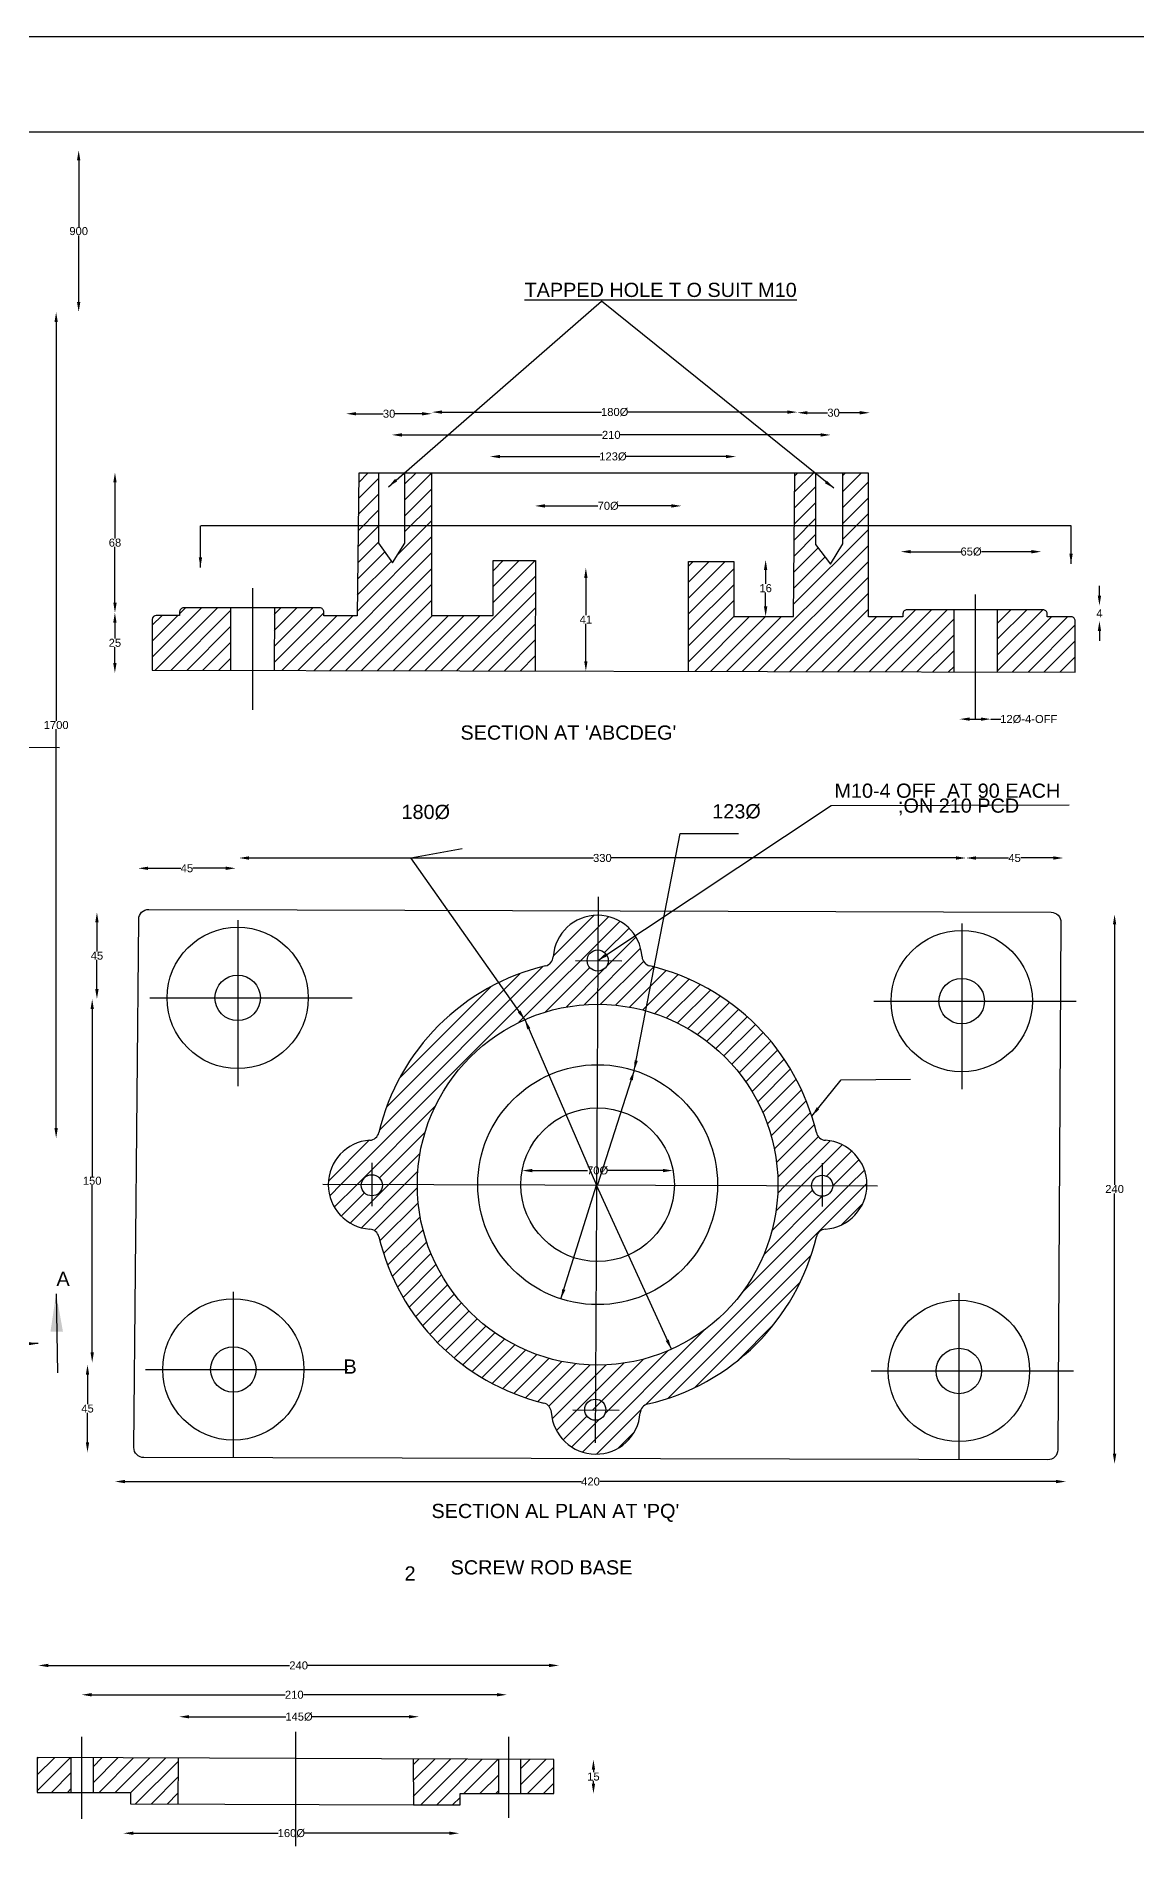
# Model space of a CAD drawing. Header units: metres. Extents: x 136 to 3094, y 92 to 1562.
# Drawn here: x 1122 to 1672, y 649 to 1562 of the extents above; entities that cross this region are included whole.
import ezdxf

# ---------------------------------------------------------------- set-up
doc = ezdxf.new("R2010")
doc.units = ezdxf.units.M
doc.header["$MEASUREMENT"] = 0
for name, color, linetype in [('DIMENSION', 7, 'Continuous'), ('DRAWING', 7, 'Continuous'), ('TEXT', 255, 'Continuous')]:
    doc.layers.add(name, color=color, linetype=linetype)
doc.styles.get("Standard").update_dxf_attribs({"font": 'ARIAL_1.TTF'})
doc.dimstyles.get("Standard").update_dxf_attribs({"dimtxt": 4, "dimasz": 5, "dimexe": 0.18, "dimexo": 0.0625, "dimgap": 0.09, "dimtad": 0, "dimtih": 1, "dimtoh": 1, "dimdec": 0, "dimzin": 0, "dimdsep": 46, "dimtxsty": 'Standard', "dimcen": 0, "dimse1": 1, "dimse2": 1, "dimadec": 0, "dimazin": 0, "dimtfac": 1, "dimtdec": 0, "dimtofl": 0, "dimtmove": 0, "dimatfit": 3, "dimfxl": 0, "dimtolj": 1, "dimtzin": 0, "dimarcsym": 0})
picture_1 = doc.add_image_def('image1.jpg', size_in_pixel=(7164, 3562))

# ---------------------------------------------------------------- blocks, each defined once
blk = doc.blocks.new('*D41')
at = {"layer": 'Defpoints', "color": 0}
for p in [(1123.89, 1505.23), (1123.89, 1424.36), (1143.49, 1424.36)]:
    blk.add_point(p, dxfattribs=at)
at = {"layer": 'DIMENSION', "color": 0, "lineweight": -2}
for p, q in [((1143.49, 1500.23), (1143.49, 1466.93)), ((1143.49, 1429.36), (1143.49, 1462.66))]:
    blk.add_line(p, q, dxfattribs=at)
at = {"layer": 'DIMENSION', "color": 0}
for points in [[(1142.66, 1500.23), (1144.32, 1500.23), (1143.49, 1505.23)], [(1142.66, 1429.36), (1144.32, 1429.36), (1143.49, 1424.36)]]:
    blk.add_solid(points, dxfattribs=at)
at = {"layer": 'DIMENSION', "color": 0, "insert": (1143.49, 1464.8), "char_height": 4, "attachment_point": 5}
blk.add_mtext('\\A1;900', dxfattribs=at)
blk = doc.blocks.new('*D42')
at = {"layer": 'Defpoints', "color": 0}
for p in [(1143.49, 1424.36), (1132.22, 1011.48), (1143.49, 1011.48)]:
    blk.add_point(p, dxfattribs=at)
at = {"layer": 'DIMENSION', "color": 0, "lineweight": -2}
for p, q in [((1132.22, 1419.36), (1132.22, 1220.05)), ((1132.22, 1016.48), (1132.22, 1215.79))]:
    blk.add_line(p, q, dxfattribs=at)
at = {"layer": 'DIMENSION', "color": 0}
for points in [[(1131.39, 1419.36), (1133.05, 1419.36), (1132.22, 1424.36)], [(1131.39, 1016.48), (1133.05, 1016.48), (1132.22, 1011.48)]]:
    blk.add_solid(points, dxfattribs=at)
at = {"layer": 'DIMENSION', "color": 0, "insert": (1132.22, 1217.92), "char_height": 4, "attachment_point": 5}
blk.add_mtext('\\A1;1700', dxfattribs=at)
blk = doc.blocks.new('*D45')
at = {"layer": 'Defpoints', "color": 0}
for p in [(1161.49, 1274.04), (1161.6, 1274.04), (1161.49, 1244)]:
    blk.add_point(p, dxfattribs=at)
at = {"layer": 'DIMENSION', "color": 0, "lineweight": -2}
for p, q in [((1161.6, 1269.04), (1161.6, 1261.15)), ((1161.6, 1249), (1161.6, 1256.89))]:
    blk.add_line(p, q, dxfattribs=at)
at = {"layer": 'DIMENSION', "color": 0}
for points in [[(1160.77, 1269.04), (1162.44, 1269.04), (1161.6, 1274.04)], [(1160.77, 1249), (1162.44, 1249), (1161.6, 1244)]]:
    blk.add_solid(points, dxfattribs=at)
at = {"layer": 'DIMENSION', "color": 0, "insert": (1161.6, 1259.02), "char_height": 4, "attachment_point": 5}
blk.add_mtext('\\A1;25', dxfattribs=at)
blk = doc.blocks.new('*D46')
at = {"layer": 'Defpoints', "color": 0}
for p in [(1161.49, 1344.17), (1161.65, 1344.17), (1161.49, 1274.04)]:
    blk.add_point(p, dxfattribs=at)
at = {"layer": 'DIMENSION', "color": 0, "lineweight": -2}
for p, q in [((1161.65, 1339.17), (1161.65, 1311.24)), ((1161.65, 1279.04), (1161.65, 1306.97))]:
    blk.add_line(p, q, dxfattribs=at)
at = {"layer": 'DIMENSION', "color": 0}
for points in [[(1160.82, 1339.17), (1162.48, 1339.17), (1161.65, 1344.17)], [(1160.82, 1279.04), (1162.48, 1279.04), (1161.65, 1274.04)]]:
    blk.add_solid(points, dxfattribs=at)
at = {"layer": 'DIMENSION', "color": 0, "insert": (1161.65, 1309.1), "char_height": 4, "attachment_point": 5}
blk.add_mtext('\\A1;68', dxfattribs=at)
blk = doc.blocks.new('*D47')
at = {"layer": 'Defpoints', "color": 0}
for p in [(1277.26, 1374.06), (1320.18, 1374.06), (1320.18, 1373.52)]:
    blk.add_point(p, dxfattribs=at)
at = {"layer": 'DIMENSION', "color": 0, "lineweight": -2}
for p, q in [((1282.26, 1373.52), (1295.77, 1373.52)), ((1315.18, 1373.52), (1301.66, 1373.52))]:
    blk.add_line(p, q, dxfattribs=at)
at = {"layer": 'DIMENSION', "color": 0}
for points in [[(1282.26, 1374.35), (1282.26, 1372.68), (1277.26, 1373.52)], [(1315.18, 1374.35), (1315.18, 1372.68), (1320.18, 1373.52)]]:
    blk.add_solid(points, dxfattribs=at)
at = {"layer": 'DIMENSION', "color": 0, "insert": (1298.72, 1373.52), "char_height": 4, "attachment_point": 5}
blk.add_mtext('\\A1;30 ', dxfattribs=at)
blk = doc.blocks.new('*D49')
at = {"layer": 'Defpoints', "color": 0}
for p in [(1320.18, 1374.06), (1502.9, 1374.35), (1502.9, 1374.06)]:
    blk.add_point(p, dxfattribs=at)
at = {"layer": 'DIMENSION', "color": 0, "lineweight": -2}
for p, q in [((1325.18, 1374.35), (1405.02, 1374.35)), ((1497.9, 1374.35), (1418.05, 1374.35))]:
    blk.add_line(p, q, dxfattribs=at)
at = {"layer": 'DIMENSION', "color": 0}
for points in [[(1325.18, 1375.18), (1325.18, 1373.52), (1320.18, 1374.35)], [(1497.9, 1375.18), (1497.9, 1373.52), (1502.9, 1374.35)]]:
    blk.add_solid(points, dxfattribs=at)
at = {"layer": 'DIMENSION', "color": 0, "insert": (1411.54, 1374.35), "char_height": 4, "attachment_point": 5}
blk.add_mtext('\\A1;180Ø', dxfattribs=at)
blk = doc.blocks.new('*D50')
at = {"layer": 'Defpoints', "color": 0}
for p in [(1502.9, 1374.35), (1539.1, 1374.35), (1539.1, 1374.03)]:
    blk.add_point(p, dxfattribs=at)
at = {"layer": 'DIMENSION', "color": 0, "lineweight": -2}
for p, q in [((1507.9, 1374.03), (1518.05, 1374.03)), ((1534.1, 1374.03), (1523.94, 1374.03))]:
    blk.add_line(p, q, dxfattribs=at)
at = {"layer": 'DIMENSION', "color": 0}
for points in [[(1507.9, 1374.86), (1507.9, 1373.19), (1502.9, 1374.03)], [(1534.1, 1374.86), (1534.1, 1373.19), (1539.1, 1374.03)]]:
    blk.add_solid(points, dxfattribs=at)
at = {"layer": 'DIMENSION', "color": 0, "insert": (1521, 1374.03), "char_height": 4, "attachment_point": 5}
blk.add_mtext('\\A1;30', dxfattribs=at)
blk = doc.blocks.new('*D51')
at = {"layer": 'Defpoints', "color": 0}
for p in [(1300.1, 1362.51), (1519.54, 1362.94), (1519.54, 1362.51)]:
    blk.add_point(p, dxfattribs=at)
at = {"layer": 'DIMENSION', "color": 0, "lineweight": -2}
for p, q in [((1305.1, 1362.94), (1405.28, 1362.94)), ((1514.54, 1362.94), (1414.35, 1362.94))]:
    blk.add_line(p, q, dxfattribs=at)
at = {"layer": 'DIMENSION', "color": 0}
for points in [[(1305.1, 1363.77), (1305.1, 1362.1), (1300.1, 1362.94)], [(1514.54, 1363.77), (1514.54, 1362.1), (1519.54, 1362.94)]]:
    blk.add_solid(points, dxfattribs=at)
at = {"layer": 'DIMENSION', "color": 0, "insert": (1409.82, 1362.94), "char_height": 4, "attachment_point": 5}
blk.add_mtext('\\A1;210', dxfattribs=at)
blk = doc.blocks.new('*D52')
at = {"layer": 'Defpoints', "color": 0}
for p in [(1349.21, 1352.13), (1349.21, 1347.81), (1472.14, 1347.81)]:
    blk.add_point(p, dxfattribs=at)
at = {"layer": 'DIMENSION', "color": 0, "lineweight": -2}
for p, q in [((1354.21, 1352.13), (1404.16, 1352.13)), ((1467.14, 1352.13), (1417.19, 1352.13))]:
    blk.add_line(p, q, dxfattribs=at)
at = {"layer": 'DIMENSION', "color": 0}
for points in [[(1354.21, 1352.96), (1354.21, 1351.29), (1349.21, 1352.13)], [(1467.14, 1352.96), (1467.14, 1351.29), (1472.14, 1352.13)]]:
    blk.add_solid(points, dxfattribs=at)
at = {"layer": 'DIMENSION', "color": 0, "insert": (1410.67, 1352.13), "char_height": 4, "attachment_point": 5}
blk.add_mtext('\\A1;123Ø', dxfattribs=at)
blk = doc.blocks.new('*D53')
at = {"layer": 'Defpoints', "color": 0}
for p in [(1371.65, 1327.04), (1444.93, 1327.45), (1444.93, 1327.04)]:
    blk.add_point(p, dxfattribs=at)
at = {"layer": 'DIMENSION', "color": 0, "lineweight": -2}
for p, q in [((1376.65, 1327.45), (1403.15, 1327.45)), ((1439.93, 1327.45), (1413.42, 1327.45))]:
    blk.add_line(p, q, dxfattribs=at)
at = {"layer": 'DIMENSION', "color": 0}
for points in [[(1376.65, 1328.29), (1376.65, 1326.62), (1371.65, 1327.45)], [(1439.93, 1328.29), (1439.93, 1326.62), (1444.93, 1327.45)]]:
    blk.add_solid(points, dxfattribs=at)
at = {"layer": 'DIMENSION', "color": 0, "insert": (1408.29, 1327.45), "char_height": 4, "attachment_point": 5}
blk.add_mtext('\\A1;70Ø', dxfattribs=at)
blk = doc.blocks.new('*D54')
at = {"layer": 'Defpoints', "color": 0}
for p in [(1393.08, 1296.51), (1397.13, 1296.51), (1393.08, 1244.84)]:
    blk.add_point(p, dxfattribs=at)
at = {"layer": 'DIMENSION', "color": 0, "lineweight": -2}
for p, q in [((1397.13, 1291.51), (1397.13, 1272.77)), ((1397.13, 1249.84), (1397.13, 1268.58))]:
    blk.add_line(p, q, dxfattribs=at)
at = {"layer": 'DIMENSION', "color": 0}
for points in [[(1396.3, 1291.51), (1397.96, 1291.51), (1397.13, 1296.51)], [(1396.3, 1249.84), (1397.96, 1249.84), (1397.13, 1244.84)]]:
    blk.add_solid(points, dxfattribs=at)
at = {"layer": 'DIMENSION', "color": 0, "insert": (1397.13, 1270.68), "char_height": 4, "attachment_point": 5}
blk.add_mtext('\\A1;41', dxfattribs=at)
blk = doc.blocks.new('*D55')
at = {"layer": 'Defpoints', "color": 0}
for p in [(1554.55, 1301.66), (1624.96, 1304.59), (1624.96, 1301.66)]:
    blk.add_point(p, dxfattribs=at)
at = {"layer": 'DIMENSION', "color": 0, "lineweight": -2}
for p, q in [((1559.55, 1304.59), (1584.6, 1304.59)), ((1619.96, 1304.59), (1594.92, 1304.59))]:
    blk.add_line(p, q, dxfattribs=at)
at = {"layer": 'DIMENSION', "color": 0}
for points in [[(1559.55, 1305.42), (1559.55, 1303.75), (1554.55, 1304.59)], [(1619.96, 1305.42), (1619.96, 1303.75), (1624.96, 1304.59)]]:
    blk.add_solid(points, dxfattribs=at)
at = {"layer": 'DIMENSION', "color": 0, "insert": (1589.76, 1304.59), "char_height": 4, "attachment_point": 5}
blk.add_mtext('\\A1;65Ø', dxfattribs=at)
blk = doc.blocks.new('*D56')
at = {"layer": 'Defpoints', "color": 0}
for p in [(1641.85, 1277.56), (1641.85, 1269.98), (1653.97, 1277.56)]:
    blk.add_point(p, dxfattribs=at)
at = {"layer": 'DIMENSION', "color": 0, "lineweight": -2}
for p, q in [((1653.97, 1282.56), (1653.97, 1287.56)), ((1653.97, 1264.98), (1653.97, 1259.98))]:
    blk.add_line(p, q, dxfattribs=at)
at = {"layer": 'DIMENSION', "color": 0}
for points in [[(1653.14, 1282.56), (1654.8, 1282.56), (1653.97, 1277.56)], [(1653.14, 1264.98), (1654.8, 1264.98), (1653.97, 1269.98)]]:
    blk.add_solid(points, dxfattribs=at)
at = {"layer": 'DIMENSION', "color": 0, "insert": (1653.97, 1273.77), "char_height": 4, "attachment_point": 5}
blk.add_mtext('\\A1;4', dxfattribs=at)
blk = doc.blocks.new('*D57')
at = {"layer": 'Defpoints', "color": 0}
for p in [(1584.03, 1224.22), (1599.68, 1224.22), (1599.68, 1220.89)]:
    blk.add_point(p, dxfattribs=at)
at = {"layer": 'DIMENSION', "color": 0, "lineweight": -2}
for p, q in [((1589.03, 1220.89), (1594.68, 1220.89)), ((1599.68, 1220.89), (1604.68, 1220.89))]:
    blk.add_line(p, q, dxfattribs=at)
at = {"layer": 'DIMENSION', "color": 0}
for points in [[(1589.03, 1221.72), (1589.03, 1220.06), (1584.03, 1220.89)], [(1594.68, 1221.72), (1594.68, 1220.06), (1599.68, 1220.89)]]:
    blk.add_solid(points, dxfattribs=at)
at = {"layer": 'DIMENSION', "color": 0, "insert": (1618.62, 1220.89), "char_height": 4, "attachment_point": 5}
blk.add_mtext('\\A1;12Ø-4-OFF', dxfattribs=at)
blk = doc.blocks.new('*D58')
at = {"layer": 'Defpoints', "color": 0}
for p in [(1481.49, 1300.46), (1487.03, 1300.46), (1481.49, 1272.19)]:
    blk.add_point(p, dxfattribs=at)
at = {"layer": 'DIMENSION', "color": 0, "lineweight": -2}
for p, q in [((1487.03, 1295.46), (1487.03, 1288.45)), ((1487.03, 1277.19), (1487.03, 1284.19))]:
    blk.add_line(p, q, dxfattribs=at)
at = {"layer": 'DIMENSION', "color": 0}
for points in [[(1486.19, 1295.46), (1487.86, 1295.46), (1487.03, 1300.46)], [(1486.19, 1277.19), (1487.86, 1277.19), (1487.03, 1272.19)]]:
    blk.add_solid(points, dxfattribs=at)
at = {"layer": 'DIMENSION', "color": 0, "insert": (1487.03, 1286.32), "char_height": 4, "attachment_point": 5}
blk.add_mtext('\\A1;16', dxfattribs=at)
blk = doc.blocks.new('*D59')
at = {"layer": 'Defpoints', "color": 0}
for p in [(1221.99, 1146.33), (1173.22, 1140.8), (1221.99, 1140.8)]:
    blk.add_point(p, dxfattribs=at)
at = {"layer": 'DIMENSION', "color": 0, "lineweight": -2}
for p, q in [((1178.22, 1146.33), (1194.56, 1146.33)), ((1216.99, 1146.33), (1200.66, 1146.33))]:
    blk.add_line(p, q, dxfattribs=at)
at = {"layer": 'DIMENSION', "color": 0}
for points in [[(1178.22, 1147.17), (1178.22, 1145.5), (1173.22, 1146.33)], [(1216.99, 1147.17), (1216.99, 1145.5), (1221.99, 1146.33)]]:
    blk.add_solid(points, dxfattribs=at)
at = {"layer": 'DIMENSION', "color": 0, "insert": (1197.61, 1146.33), "char_height": 4, "attachment_point": 5}
blk.add_mtext('\\A1;45', dxfattribs=at)
blk = doc.blocks.new('*D60')
at = {"layer": 'Defpoints', "color": 0}
for p in [(1587.16, 1151.48), (1223.61, 1146.6), (1587.16, 1146.6)]:
    blk.add_point(p, dxfattribs=at)
at = {"layer": 'DIMENSION', "color": 0, "lineweight": -2}
for p, q in [((1228.61, 1151.48), (1400.88, 1151.48)), ((1582.16, 1151.48), (1409.88, 1151.48))]:
    blk.add_line(p, q, dxfattribs=at)
at = {"layer": 'DIMENSION', "color": 0}
for points in [[(1228.61, 1152.31), (1228.61, 1150.64), (1223.61, 1151.48)], [(1582.16, 1152.31), (1582.16, 1150.64), (1587.16, 1151.48)]]:
    blk.add_solid(points, dxfattribs=at)
at = {"layer": 'DIMENSION', "color": 0, "insert": (1405.38, 1151.48), "char_height": 4, "attachment_point": 5}
blk.add_mtext('\\A1;330', dxfattribs=at)
blk = doc.blocks.new('*D61')
at = {"layer": 'Defpoints', "color": 0}
for p in [(1587.16, 1151.48), (1635.89, 1151.48), (1635.89, 1151.48)]:
    blk.add_point(p, dxfattribs=at)
at = {"layer": 'DIMENSION', "color": 0, "lineweight": -2}
for p, q in [((1592.16, 1151.48), (1608.47, 1151.48)), ((1630.89, 1151.48), (1614.57, 1151.48))]:
    blk.add_line(p, q, dxfattribs=at)
at = {"layer": 'DIMENSION', "color": 0}
for points in [[(1592.16, 1152.31), (1592.16, 1150.64), (1587.16, 1151.48)], [(1630.89, 1152.31), (1630.89, 1150.64), (1635.89, 1151.48)]]:
    blk.add_solid(points, dxfattribs=at)
at = {"layer": 'DIMENSION', "color": 0, "insert": (1611.52, 1151.48), "char_height": 4, "attachment_point": 5}
blk.add_mtext('\\A1;45', dxfattribs=at)
blk = doc.blocks.new('*D62')
at = {"layer": 'Defpoints', "color": 0}
for p in [(1174.99, 1124.33), (1152.62, 1080.97), (1173.14, 1080.97)]:
    blk.add_point(p, dxfattribs=at)
at = {"layer": 'DIMENSION', "color": 0, "lineweight": -2}
for p, q in [((1152.62, 1119.33), (1152.62, 1104.78)), ((1152.62, 1085.97), (1152.62, 1100.53))]:
    blk.add_line(p, q, dxfattribs=at)
at = {"layer": 'DIMENSION', "color": 0}
for points in [[(1151.78, 1119.33), (1153.45, 1119.33), (1152.62, 1124.33)], [(1151.78, 1085.97), (1153.45, 1085.97), (1152.62, 1080.97)]]:
    blk.add_solid(points, dxfattribs=at)
at = {"layer": 'DIMENSION', "color": 0, "insert": (1152.62, 1102.65), "char_height": 4, "attachment_point": 5}
blk.add_mtext('\\A1;45', dxfattribs=at)
blk = doc.blocks.new('*D63')
at = {"layer": 'Defpoints', "color": 0}
for p in [(1152.62, 1080.97), (1150.25, 899.32), (1152.62, 899.32)]:
    blk.add_point(p, dxfattribs=at)
at = {"layer": 'DIMENSION', "color": 0, "lineweight": -2}
for p, q in [((1150.25, 1075.97), (1150.25, 992.28)), ((1150.25, 904.32), (1150.25, 988.02))]:
    blk.add_line(p, q, dxfattribs=at)
at = {"layer": 'DIMENSION', "color": 0}
for points in [[(1149.42, 1075.97), (1151.09, 1075.97), (1150.25, 1080.97)], [(1149.42, 904.32), (1151.09, 904.32), (1150.25, 899.32)]]:
    blk.add_solid(points, dxfattribs=at)
at = {"layer": 'DIMENSION', "color": 0, "insert": (1150.25, 990.15), "char_height": 4, "attachment_point": 5}
blk.add_mtext('\\A1;150', dxfattribs=at)
blk = doc.blocks.new('*D64')
at = {"layer": 'Defpoints', "color": 0}
for p in [(1150.06, 898.18), (1147.91, 854.39), (1150.06, 854.39)]:
    blk.add_point(p, dxfattribs=at)
at = {"layer": 'DIMENSION', "color": 0, "lineweight": -2}
for p, q in [((1147.91, 893.18), (1147.91, 878.41)), ((1147.91, 859.39), (1147.91, 874.16))]:
    blk.add_line(p, q, dxfattribs=at)
at = {"layer": 'DIMENSION', "color": 0}
for points in [[(1147.07, 893.18), (1148.74, 893.18), (1147.91, 898.18)], [(1147.07, 859.39), (1148.74, 859.39), (1147.91, 854.39)]]:
    blk.add_solid(points, dxfattribs=at)
at = {"layer": 'DIMENSION', "color": 0, "insert": (1147.91, 876.29), "char_height": 4, "attachment_point": 5}
blk.add_mtext('\\A1;45', dxfattribs=at)
blk = doc.blocks.new('*D65')
at = {"layer": 'Defpoints', "color": 0}
for p in [(1655.13, 1123.3), (1655.13, 848.68), (1661.54, 848.68)]:
    blk.add_point(p, dxfattribs=at)
at = {"layer": 'DIMENSION', "color": 0, "lineweight": -2}
for p, q in [((1661.54, 1118.3), (1661.54, 988.12)), ((1661.54, 853.68), (1661.54, 983.86))]:
    blk.add_line(p, q, dxfattribs=at)
at = {"layer": 'DIMENSION', "color": 0}
for points in [[(1660.71, 1118.3), (1662.37, 1118.3), (1661.54, 1123.3)], [(1660.71, 853.68), (1662.37, 853.68), (1661.54, 848.68)]]:
    blk.add_solid(points, dxfattribs=at)
at = {"layer": 'DIMENSION', "color": 0, "insert": (1661.54, 985.99), "char_height": 4, "attachment_point": 5}
blk.add_mtext('\\A1;240', dxfattribs=at)
blk = doc.blocks.new('*D66')
at = {"layer": 'Defpoints', "color": 0}
for p in [(1161.62, 842.29), (1637.3, 842.29), (1637.3, 839.81)]:
    blk.add_point(p, dxfattribs=at)
at = {"layer": 'DIMENSION', "color": 0, "lineweight": -2}
for p, q in [((1166.62, 839.81), (1394.87, 839.81)), ((1632.3, 839.81), (1404.04, 839.81))]:
    blk.add_line(p, q, dxfattribs=at)
at = {"layer": 'DIMENSION', "color": 0}
for points in [[(1166.62, 840.64), (1166.62, 838.98), (1161.62, 839.81)], [(1632.3, 840.64), (1632.3, 838.98), (1637.3, 839.81)]]:
    blk.add_solid(points, dxfattribs=at)
at = {"layer": 'DIMENSION', "color": 0, "insert": (1399.46, 839.81), "char_height": 4, "attachment_point": 5}
blk.add_mtext('\\A1;420', dxfattribs=at)
blk = doc.blocks.new('*D67')
at = {"layer": 'Defpoints', "color": 0}
for p in [(1440.73, 995.25), (1440.73, 995.25), (1365.28, 981.14)]:
    blk.add_point(p, dxfattribs=at)
at = {"layer": 'DIMENSION', "color": 0, "lineweight": -2}
for p, q in [((1370.28, 995.25), (1397.88, 995.25)), ((1435.73, 995.25), (1408.14, 995.25))]:
    blk.add_line(p, q, dxfattribs=at)
at = {"layer": 'DIMENSION', "color": 0}
for points in [[(1370.28, 996.08), (1370.28, 994.42), (1365.28, 995.25)], [(1435.73, 996.08), (1435.73, 994.42), (1440.73, 995.25)]]:
    blk.add_solid(points, dxfattribs=at)
at = {"layer": 'DIMENSION', "color": 0, "insert": (1403.01, 995.25), "char_height": 4, "attachment_point": 5}
blk.add_mtext('\\A1;70Ø', dxfattribs=at)
blk = doc.blocks.new('*D93')
at = {"layer": 'Defpoints', "color": 0}
for p in [(1123.34, 743.5), (1383.67, 747.89), (1383.67, 743.5)]:
    blk.add_point(p, dxfattribs=at)
at = {"layer": 'DIMENSION', "color": 0, "lineweight": -2}
for p, q in [((1128.34, 747.89), (1248.97, 747.89)), ((1378.67, 747.89), (1258.04, 747.89))]:
    blk.add_line(p, q, dxfattribs=at)
at = {"layer": 'DIMENSION', "color": 0}
for points in [[(1128.34, 748.73), (1128.34, 747.06), (1123.34, 747.89)], [(1378.67, 748.73), (1378.67, 747.06), (1383.67, 747.89)]]:
    blk.add_solid(points, dxfattribs=at)
at = {"layer": 'DIMENSION', "color": 0, "insert": (1253.5, 747.89), "char_height": 4, "attachment_point": 5}
blk.add_mtext('\\A1;240', dxfattribs=at)
blk = doc.blocks.new('*D94')
at = {"layer": 'Defpoints', "color": 0}
for p in [(1144.97, 733.24), (1144.97, 731.41), (1357.63, 731.41)]:
    blk.add_point(p, dxfattribs=at)
at = {"layer": 'DIMENSION', "color": 0, "lineweight": -2}
for p, q in [((1149.97, 733.24), (1246.77, 733.24)), ((1352.63, 733.24), (1255.84, 733.24))]:
    blk.add_line(p, q, dxfattribs=at)
at = {"layer": 'DIMENSION', "color": 0}
for points in [[(1149.97, 734.08), (1149.97, 732.41), (1144.97, 733.24)], [(1352.63, 734.08), (1352.63, 732.41), (1357.63, 733.24)]]:
    blk.add_solid(points, dxfattribs=at)
at = {"layer": 'DIMENSION', "color": 0, "insert": (1251.3, 733.24), "char_height": 4, "attachment_point": 5}
blk.add_mtext('\\A1;210', dxfattribs=at)
blk = doc.blocks.new('*D95')
at = {"layer": 'Defpoints', "color": 0}
for p in [(1313.64, 722.26), (1193.74, 718.6), (1313.64, 718.6)]:
    blk.add_point(p, dxfattribs=at)
at = {"layer": 'DIMENSION', "color": 0, "lineweight": -2}
for p, q in [((1198.74, 722.26), (1247.17, 722.26)), ((1308.64, 722.26), (1260.2, 722.26))]:
    blk.add_line(p, q, dxfattribs=at)
at = {"layer": 'DIMENSION', "color": 0}
for points in [[(1198.74, 723.09), (1198.74, 721.42), (1193.74, 722.26)], [(1308.64, 723.09), (1308.64, 721.42), (1313.64, 722.26)]]:
    blk.add_solid(points, dxfattribs=at)
at = {"layer": 'DIMENSION', "color": 0, "insert": (1253.69, 722.26), "char_height": 4, "attachment_point": 5}
blk.add_mtext('\\A1;145Ø', dxfattribs=at)
blk = doc.blocks.new('*D96')
at = {"layer": 'Defpoints', "color": 0}
for p in [(1165.87, 664.03), (1165.87, 661.46), (1333.8, 661.46)]:
    blk.add_point(p, dxfattribs=at)
at = {"layer": 'DIMENSION', "color": 0, "lineweight": -2}
for p, q in [((1170.87, 664.03), (1243.32, 664.03)), ((1328.8, 664.03), (1256.35, 664.03))]:
    blk.add_line(p, q, dxfattribs=at)
at = {"layer": 'DIMENSION', "color": 0}
for points in [[(1170.87, 664.86), (1170.87, 663.19), (1165.87, 664.03)], [(1328.8, 664.86), (1328.8, 663.19), (1333.8, 664.03)]]:
    blk.add_solid(points, dxfattribs=at)
at = {"layer": 'DIMENSION', "color": 0, "insert": (1249.84, 664.03), "char_height": 4, "attachment_point": 5}
blk.add_mtext('\\A1;160Ø', dxfattribs=at)
blk = doc.blocks.new('*D98')
at = {"layer": 'Defpoints', "color": 0}
for p in [(1381.17, 700.87), (1381.17, 683.82), (1400.92, 683.82)]:
    blk.add_point(p, dxfattribs=at)
at = {"layer": 'DIMENSION', "color": 0, "lineweight": -2}
for p, q in [((1400.92, 695.87), (1400.92, 694.48)), ((1400.92, 688.82), (1400.92, 690.21))]:
    blk.add_line(p, q, dxfattribs=at)
at = {"layer": 'DIMENSION', "color": 0}
for points in [[(1400.09, 695.87), (1401.75, 695.87), (1400.92, 700.87)], [(1400.09, 688.82), (1401.75, 688.82), (1400.92, 683.82)]]:
    blk.add_solid(points, dxfattribs=at)
at = {"layer": 'DIMENSION', "color": 0, "insert": (1400.92, 692.34), "char_height": 4, "attachment_point": 5}
blk.add_mtext('\\A1;15', dxfattribs=at)

msp = doc.modelspace()

# ---------------------------------------------------------------- hatches: boundary and pattern name
at = {"layer": 'DRAWING'}
h = msp.add_hatch(dxfattribs=at)
h.set_pattern_fill('ANSI31', color=256, scale=45, style=0)
h.paths.add_polyline_path([(1219.45, 1276.48), (1195.97, 1276.48, 0.414214), (1193.97, 1274.48), (1193.97, 1272.7), (1182.32, 1272.7, 0.413877), (1180.32, 1270.7), (1180.29, 1245.28), (1219.38, 1245.2)])
h.paths.add_polyline_path([(1371.9, 1300.11), (1350.77, 1300.11), (1350.77, 1272.71), (1319.92, 1272.71), (1319.92, 1343.86), (1306.65, 1343.86), (1306.65, 1308.83), (1300.48, 1299.01), (1293.49, 1308.83), (1293.49, 1343.86), (1283.61, 1343.86), (1282.68, 1272.6), (1266.09, 1272.6), (1266.09, 1274.48, 0.414214), (1264.09, 1276.48), (1241.34, 1276.48), (1241.28, 1245.15), (1371.78, 1244.88)])
h.paths.add_polyline_path([(1581.16, 1275.58), (1557.71, 1275.58, 0.414214), (1555.71, 1273.58), (1555.71, 1272.01), (1538.39, 1272.01), (1538.39, 1343.86), (1525.58, 1343.86), (1525.58, 1308.49), (1519.42, 1298.29), (1512.03, 1308.1), (1512.03, 1343.86), (1501.6, 1343.86), (1500.97, 1272.19), (1471.05, 1272.19), (1471.05, 1299.71), (1448.45, 1299.71), (1448.45, 1244.72), (1581.09, 1244.45)])
h.paths.add_polyline_path([(1641.85, 1269.98, 0.414214), (1639.85, 1271.98), (1627.79, 1271.98), (1627.79, 1273.58, 0.414214), (1625.79, 1275.58), (1602.89, 1275.58), (1602.83, 1244.4), (1641.85, 1244.32)])
h = msp.add_hatch(dxfattribs=at)
h.set_pattern_fill('ANSI31', color=256, scale=45, style=0)
h.paths.add_polyline_path([(1429.05, 1097.58, -0.328819), (1425.22, 1102.11, 0.935741), (1380.8, 1102.11, -0.328819), (1376.97, 1097.58, 0.283066), (1293.63, 1014.24, -0.328819), (1289.09, 1010.4, 0.39247), (1268.32, 988.39), (1284.83, 988.34, -0.923374), (1295.37, 988.31), (1312.85, 988.25, -0.999688), (1493.17, 988.2, -0.001321), (1493.17, 987.72), (1510.03, 987.67, -1), (1520.6, 987.64), (1537.7, 987.59, 0.402822), (1516.92, 1010.4, -0.328819), (1512.39, 1014.24, 0.283066)])
h.paths.add_polyline_path([(1397.76, 1100.22, -1), (1408.32, 1100.22, -1)], flags=16)
h = msp.add_hatch(dxfattribs=at)
h.set_pattern_fill('ANSI31', color=256, scale=45, style=0)
h.paths.add_polyline_path([(1537.7, 987.59), (1520.6, 987.64, -1), (1510.03, 987.67), (1493.17, 987.72, -0.997673), (1312.85, 988.25), (1295.37, 988.31, -0.019173), (1295.38, 987.9, -1), (1284.82, 987.9, -0.020651), (1284.83, 988.34), (1268.32, 988.39, 0.397346), (1289.09, 965.99, -0.328819), (1293.63, 962.16, 0.28084), (1376.07, 879.03, -0.328819), (1379.86, 874.47, 0.935741), (1424.28, 874.1, -0.328819), (1428.14, 878.6, 0.285295), (1512.39, 962.16, -0.328819), (1516.92, 965.99, 0.387033)])
h.paths.add_polyline_path([(1407.11, 875.58), (1396.55, 875.67, 0.984066)], flags=16)
h = msp.add_hatch(dxfattribs=at)
h.set_pattern_fill('ANSI31', color=256, scale=45, style=0)
h.paths.add_polyline_path([(1139.63, 701.75), (1122.77, 701.82), (1122.77, 684.47), (1139.63, 684.47)])
h.paths.add_polyline_path([(1193.18, 701.56), (1150.67, 701.71), (1150.67, 684.47), (1169.47, 684.47), (1169.47, 678.71), (1193.09, 678.62)])
h.paths.add_polyline_path([(1353.38, 700.97), (1310.79, 701.13), (1310.85, 678.17), (1334.27, 678.17), (1334.27, 683.82), (1353.38, 683.82)])
h.paths.add_polyline_path([(1381.17, 700.87), (1364.46, 700.93), (1364.46, 683.82), (1381.17, 683.82)])

# ---------------------------------------------------------------- linework, layer by layer
msp.add_lwpolyline([(269.97, 1514.36), (2974.27, 1514.36), (2974.27, 157.65), (269.97, 157.65)], close=True, dxfattribs=at)
msp.add_lwpolyline([(1180.29, 1245.28), (1641.85, 1244.32), (1641.85, 1269.98, 0.414214), (1639.85, 1271.98), (1627.79, 1271.98), (1627.79, 1273.58, 0.414214), (1625.79, 1275.58), (1557.71, 1275.58, 0.414214), (1555.71, 1273.58), (1555.71, 1272.01), (1538.39, 1272.01), (1538.39, 1343.86), (1501.6, 1343.86), (1319.92, 1343.86), (1283.61, 1343.86), (1282.68, 1272.6), (1266.09, 1272.6), (1266.09, 1274.48, 0.414214), (1264.09, 1276.48), (1195.97, 1276.48, 0.414214), (1193.97, 1274.48), (1193.97, 1272.7), (1182.32, 1272.7, 0.413877), (1180.32, 1270.7), (1180.29, 1245.28)], format="xyb", dxfattribs=at)
for points in [[(1293.49, 1343.86), (1293.49, 1308.83), (1300.48, 1299.01), (1306.65, 1308.83), (1306.65, 1343.86)], [(1319.92, 1343.86), (1319.92, 1272.71), (1350.77, 1272.71), (1350.77, 1300.11), (1371.9, 1300.11), (1371.78, 1244.88)], [(1448.45, 1244.72), (1448.45, 1299.71), (1471.05, 1299.71), (1471.05, 1272.19), (1500.97, 1272.19), (1501.6, 1343.86)], [(1512.03, 1343.86), (1512.03, 1308.1), (1519.42, 1298.29), (1525.58, 1308.49), (1525.58, 1343.86)], [(1230.35, 1286.34), (1230.35, 1225.47)], [(1591.75, 1283.15), (1591.75, 1220.94)], [(1219.45, 1276.48), (1219.38, 1245.2)], [(1241.34, 1276.48), (1241.28, 1245.15)], [(1581.16, 1275.58), (1581.09, 1244.45)], [(1602.89, 1275.58), (1602.83, 1244.4)], [(1133.93, 1206.62), (324.85, 1207.57)], [(1403.34, 1132.1), (1401.73, 859.08)], [(1223, 1120.37), (1223, 1037.5)], [(1585.09, 1118.77), (1585.09, 1035.9)], [(1391.9, 1100.23), (1415.06, 1100.03)], [(1179.11, 1081.56), (1280.26, 1081.56)], [(1541.2, 1079.96), (1642.35, 1079.96)], [(1290.07, 999.15), (1290.07, 977.49)], [(1515.28, 998.91), (1515.28, 977.24)], [(1265.6, 988.39), (1543, 987.57)], [(1220.83, 934.64), (1220.83, 851.78)], [(1583.69, 933.9), (1583.69, 851.03)], [(1176.94, 895.84), (1278.09, 895.84)], [(1539.8, 895.09), (1640.95, 895.09)], [(1390.69, 875.72), (1413.85, 875.52)], [(1144.88, 712.28), (1144.88, 671.23)], [(1251.98, 714.63), (1251.98, 657.64)], [(1358.63, 671.65), (1358.63, 712.24)], [(1122.77, 701.82), (1122.77, 684.47), (1169.47, 684.47), (1169.47, 678.71), (1310.85, 678.17), (1334.27, 678.17), (1334.27, 683.82), (1381.17, 683.82), (1381.17, 700.87), (1122.77, 701.82)], [(1139.63, 701.75), (1139.63, 684.47)], [(1150.67, 701.71), (1150.67, 684.47)], [(1193.18, 701.56), (1193.09, 678.62)], [(1310.79, 701.13), (1310.85, 678.17)], [(1353.38, 700.97), (1353.38, 683.82)], [(1364.46, 700.93), (1364.46, 683.82)]]:
    msp.add_lwpolyline(points, dxfattribs=at)
msp.add_lwpolyline([(1252.77, 1125.54), (1629.76, 1124.37, -0.415081), (1634.74, 1119.34), (1633.14, 855.65, -0.413142), (1628.13, 850.68), (1176.1, 851.77, -0.416162), (1171.11, 856.81), (1173.5, 1120.82, -0.412472), (1178.52, 1125.77)], format="xyb", close=True, dxfattribs=at)
for centre, radius in [((1223, 1081.56), 35.33), ((1585.09, 1079.96), 35.33), ((1403.04, 1100.22), 5.28), ((1223, 1081.56), 11.37), ((1585.09, 1079.96), 11.37), ((1403.01, 988.2), 90.16), ((1403.01, 988.2), 59.96), ((1403.01, 988.2), 38.38), ((1290.1, 987.9), 5.28), ((1515.31, 987.66), 5.28), ((1220.83, 895.84), 35.33), ((1583.69, 895.09), 35.33), ((1220.83, 895.84), 11.37), ((1583.69, 895.09), 11.37), ((1401.83, 875.71), 5.28)]:
    msp.add_circle(centre, radius, dxfattribs=at)
for centre, radius, start, end in [((1403.01, 1100.64), 22.26, 3.80258, 176.19742), ((1403.01, 988.2), 112.44, 103.38997, 166.61003), ((1375.81, 1102.44), 5, 283.38997, 356.19742), ((1430.21, 1102.44), 5, 183.80258, 256.61003), ((1403.01, 988.2), 112.44, 13.38997, 76.61003), ((1288.76, 1015.39), 5, 273.80257, 346.61003), ((1517.26, 1015.39), 5, 193.38997, 266.19741), ((1290.57, 988.2), 22.26, 93.80257, 266.19743), ((1515.45, 988.2), 22.26, 273.80259, 86.19741), ((1288.76, 961), 5, 13.38997, 86.19743), ((1403.01, 988.2), 112.44, 193.38997, 256.1374), ((1403.01, 988.2), 112.44, 282.91733, 346.61003), ((1517.26, 961), 5, 93.80259, 166.61003), ((1374.87, 874.18), 5, 3.32995, 76.1374), ((1429.26, 873.73), 5, 102.91733, 175.72478), ((1402.08, 875.76), 22.26, 183.32995, 355.72478)]:
    msp.add_arc(centre, radius, start, end, dxfattribs=at)

# ---------------------------------------------------------------- texts
at = {"layer": 'TEXT'}
for s, height, p in [('%%UTAPPED HOLE T O SUIT M10', 7.0992, (1366.47, 1431.89)), ("SECTION AT 'ABCDEG'", 7.0992, (1334.42, 1210.62)), ('M10-4 OFF  AT 90 EACH ', 7.0992, (1521.44, 1181.57)), ('180Ø', 7.099, (1304.94, 1170.97)), ('123Ø', 7.099, (1460.35, 1171.28)), (';ON 210 PCD', 7.0992, (1553.21, 1174.13)), ('A', 7.1, (1132.38, 937.63)), ('B', 7.1, (1275.94, 893.74)), ("SECTION AL PLAN AT 'PQ'", 7.0992, (1319.92, 821.56)), ('2', 7.1, (1306.46, 790.32)), ('SCREW ROD BASE ', 7.0992, (1329.48, 793.36))]:
    msp.add_text(s, height=height, dxfattribs=at).set_placement(p)

# ---------------------------------------------------------------- dimensions: what is measured, and where the dimension line sits
at = {"layer": 'DIMENSION'}
for base, p1, p2, text, picture, middle in [((1143.49, 1424.36), (1123.89, 1505.23), (1123.89, 1424.36), '900', '*D41', (1143.49, 1464.8)), ((1132.22, 1011.48), (1143.49, 1424.36), (1143.49, 1011.48), '1700', '*D42', (1132.22, 1217.92)), ((1161.65, 1344.17), (1161.49, 1274.04), (1161.49, 1344.17), '68', '*D46', (1161.65, 1309.1)), ((1487.03, 1300.46), (1481.49, 1272.19), (1481.49, 1300.46), '16', '*D58', (1487.03, 1286.32)), ((1653.97, 1277.56), (1641.85, 1269.98), (1641.85, 1277.56), '4', '*D56', (1653.97, 1273.77)), ((1152.62, 1080.97), (1174.99, 1124.33), (1173.14, 1080.97), '45', '*D62', (1152.62, 1102.65)), ((1661.54, 848.68), (1655.13, 1123.3), (1655.13, 848.68), '240', '*D65', (1661.54, 985.99)), ((1150.25, 899.32), (1152.62, 1080.97), (1152.62, 899.32), '150', '*D63', (1150.25, 990.15)), ((1147.91, 854.39), (1150.06, 898.18), (1150.06, 854.39), '45', '*D64', (1147.91, 876.29)), ((1400.92, 683.82), (1381.17, 700.87), (1381.17, 683.82), '15', '*D98', (1400.92, 692.34))]:
    dim = msp.add_linear_dim(base=base, p1=p1, p2=p2, angle=90, text=text, dimstyle='Standard', dxfattribs=at)
    dim.commit()
    dim.dimension.update_dxf_attribs({"geometry": picture, "text_midpoint": middle})
for base, p1, p2, text, picture, middle in [((1320.18, 1373.52), (1277.26, 1374.06), (1320.18, 1374.06), '30 ', '*D47', (1298.72, 1373.52)), ((1502.9, 1374.35), (1320.18, 1374.06), (1502.9, 1374.06), '180Ø', '*D49', (1411.54, 1374.35)), ((1539.1, 1374.03), (1502.9, 1374.35), (1539.1, 1374.35), '30', '*D50', (1521, 1374.03)), ((1519.54, 1362.94), (1300.1, 1362.51), (1519.54, 1362.51), '210', '*D51', (1409.82, 1362.94)), ((1349.21, 1352.13), (1472.14, 1347.81), (1349.21, 1347.81), '123Ø', '*D52', (1410.67, 1352.13)), ((1444.93, 1327.45), (1371.65, 1327.04), (1444.93, 1327.04), '70Ø', '*D53', (1408.29, 1327.45)), ((1624.96, 1304.59), (1554.55, 1301.66), (1624.96, 1301.66), '65Ø', '*D55', (1589.76, 1304.59)), ((1599.68, 1220.89), (1584.03, 1224.22), (1599.68, 1224.22), '12Ø-4-OFF', '*D57', (1618.62, 1220.89)), ((1587.16, 1151.48), (1223.61, 1146.6), (1587.16, 1146.6), '330', '*D60', (1405.38, 1151.48)), ((1635.89, 1151.48), (1587.16, 1151.48), (1635.89, 1151.48), '45', '*D61', (1611.52, 1151.48)), ((1221.99, 1146.33), (1173.22, 1140.8), (1221.99, 1140.8), '45', '*D59', (1197.61, 1146.33)), ((1440.73, 995.25), (1365.28, 981.14), (1440.73, 995.25), '70Ø', '*D67', (1403.01, 995.25)), ((1637.3, 839.81), (1161.62, 842.29), (1637.3, 842.29), '420', '*D66', (1399.46, 839.81)), ((1383.67, 747.89), (1123.34, 743.5), (1383.67, 743.5), '240', '*D93', (1253.5, 747.89)), ((1144.97, 733.24), (1357.63, 731.41), (1144.97, 731.41), '210', '*D94', (1251.3, 733.24)), ((1313.64, 722.26), (1193.74, 718.6), (1313.64, 718.6), '145Ø', '*D95', (1253.69, 722.26)), ((1165.87, 664.03), (1333.8, 661.46), (1165.87, 661.46), '160Ø', '*D96', (1249.84, 664.03))]:
    dim = msp.add_linear_dim(base=base, p1=p1, p2=p2, text=text, dimstyle='Standard', dxfattribs=at)
    dim.commit()
    dim.dimension.update_dxf_attribs({"geometry": picture, "text_midpoint": middle})
for base, p1, p2, text, picture, middle in [((1397.13, 1296.51), (1393.08, 1244.84), (1393.08, 1296.51), '41', '*D54', (1397.13, 1270.68)), ((1161.6, 1274.04), (1161.49, 1244), (1161.49, 1274.04), '25', '*D45', (1161.6, 1259.02))]:
    dim = msp.add_linear_dim(base=base, p1=p1, p2=p2, angle=90, text=text, dimstyle='Standard', dxfattribs=at)
    dim.commit()
    dim.dimension.update_dxf_attribs({"geometry": picture, "text_midpoint": middle, "dimtype": 160})

# ---------------------------------------------------------------- pictures from other files: only their frames are drawn
at = {"color": 2}
image = msp.add_image(picture_1, insert=(136.26, 91.64), size_in_units=(2957.36, 1470.42), dxfattribs=dict(at, fade=36))
image.dxf.flags = 7

# ---------------------------------------------------------------- leaders
at = {"layer": 'DIMENSION'}
for points, override in [([(1403.04, 1100.22), (1519.72, 1177.71), (1638.82, 1178)], {"dimgap": 0.09, "dimtad": 0}), ([(1421.33, 1045.29), (1444.35, 1163.71), (1473.52, 1163.71)], {"dimgap": 0.09, "dimtad": 0}), ([(1366.62, 1070.69), (1309.67, 1151.48), (1335.26, 1156.18)], {"dimgap": 0.09, "dimtad": 0}), ([(1366.62, 1070.69), (1402.49, 987.99)], {"dimgap": 0.09, "dimtad": 0}), ([(1421.33, 1045.29), (1403.01, 988.2)], {"dimgap": 0.09, "dimtad": 0}), ([(1510.1, 1022.47), (1524.76, 1040.64), (1559.56, 1040.9)], {"dimgap": 0.09, "dimtad": 0}), ([(1384.66, 931.12), (1402.49, 987.99)], {"dimgap": 0.09, "dimtad": 0}), ([(1439.88, 905.92), (1402.49, 987.99)], {"dimgap": 0.09, "dimtad": 0}), ([(1132.21, 933.71), (1132.83, 894.23)], {"dimasz": 19, "dimgap": 0.09, "dimtad": 0}), ([(1123.26, 908.75), (1068.53, 908.75)], {"dimgap": 0.09, "dimtad": 0})]:
    msp.add_leader(points, dimstyle='Standard', override=override, dxfattribs=at)
at = {"layer": 'DRAWING'}
for points in [[(1204.39, 1296.72), (1204.39, 1317.54)], [(1639.76, 1298.51), (1639.76, 1317.54), (1204.56, 1317.54)]]:
    msp.add_leader(points, dimstyle='Standard', override={"dimgap": 0.09, "dimtad": 0}, dxfattribs=at)
at = {"layer": 'TEXT'}
for points in [[(1298.45, 1337.06), (1404.97, 1429.86)], [(1521.08, 1336.33), (1404.88, 1429.82)]]:
    msp.add_leader(points, dimstyle='Standard', override={"dimgap": 0.09, "dimtad": 0}, dxfattribs=at)

doc.saveas('drawing.dxf')
